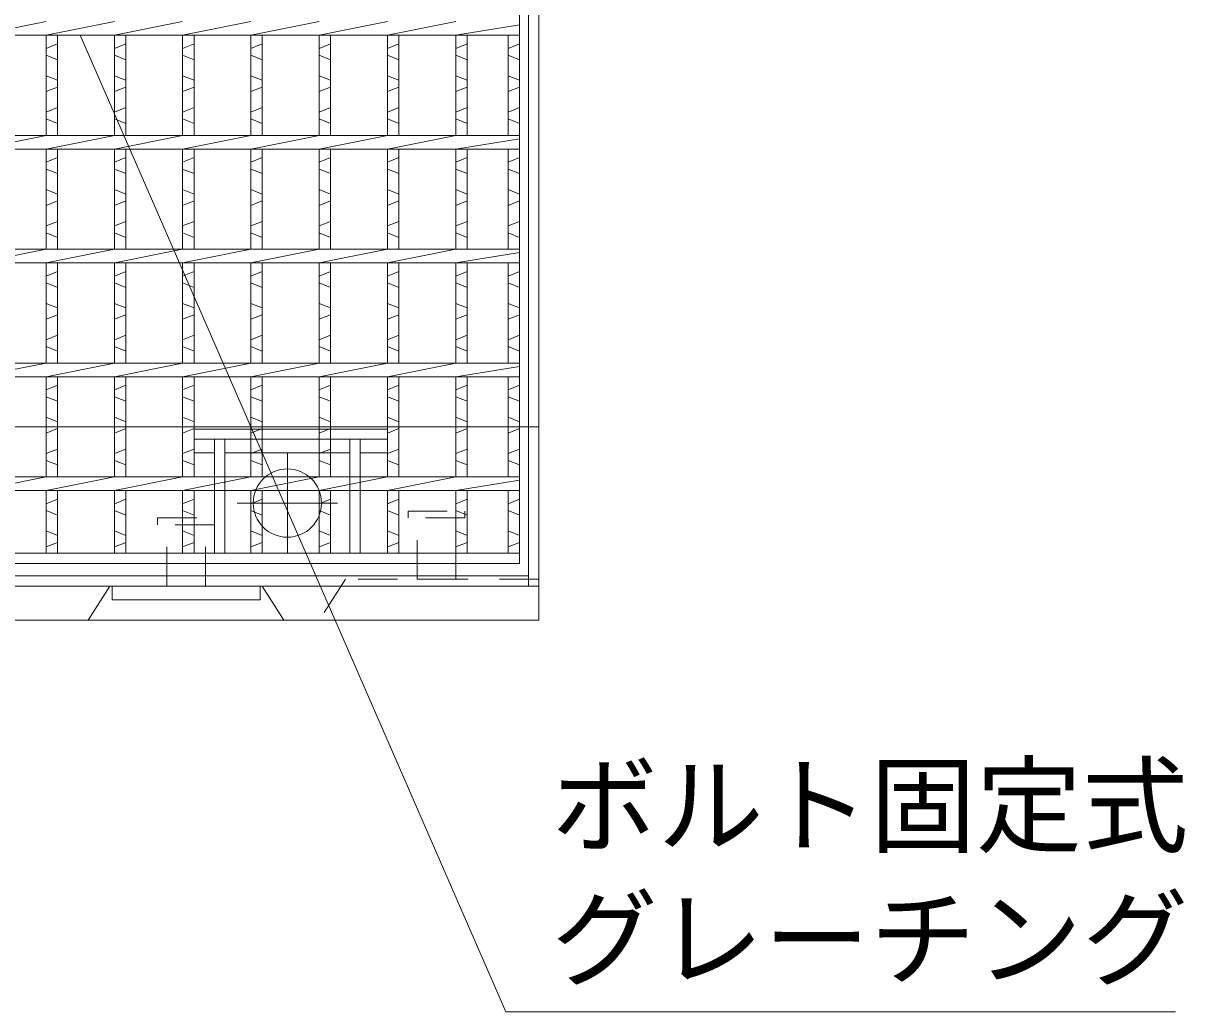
# Model space of a CAD drawing. Units: millimetres, scale not verified. Extents: x 42559 to 133118, y -58351 to -47326.
# Drawn here: x 91814 to 92324, y -51900 to -51466 of the extents above; entities that cross this region are included whole.
import ezdxf
from ezdxf.enums import TextEntityAlignment as Align

# ---------------------------------------------------------------- set-up
doc = ezdxf.new("R2010")
doc.units = ezdxf.units.MM
doc.header["$LTSCALE"] = 23
for name, pattern in [('CHAIN', [18.5, 12, -1.5, 3.5, -1.5]), ('USER1', [1.35, 0.75, -0.6]), ('USER2', [3, 2, -1])]:
    doc.linetypes.add(name, pattern=pattern)
for name, color, linetype, lineweight in [('インサート', 92, 'USER1', 9), ('エンボス', 4, 'Continuous', 5), ('グレーチング', 7, 'USER1', 13), ('受枠', 3, 'Continuous', 9), ('引出線', 4, 'Continuous', 13), ('本体', 2, 'Continuous', 13)]:
    doc.layers.add(name, color=color, linetype=linetype, lineweight=lineweight)
doc.styles.add('ＭＳ ゴシック', font='')
doc.styles.get('ＭＳ ゴシック').set_extended_font_data('MS Gothic')

# ---------------------------------------------------------------- blocks, each defined once
blk = doc.blocks.new('filled_arrow')
at = {"color": 0, "linetype": 'Continuous', "lineweight": -2}
blk.add_solid([(7.5, 1.25), (0, 0), (7.5, -1.25)], dxfattribs=at)

msp = doc.modelspace()

# ---------------------------------------------------------------- linework, layer by layer
at = {"layer": 'インサート'}
for p, q in [((91983.25, -51683.28), (91983.25, -51680.28)), ((91983.25, -51680.28), (92008.25, -51680.28)), ((92008.25, -51680.28), (92008.25, -51683.28)), ((91873.25, -51686.28), (91873.25, -51683.28)), ((91873.25, -51683.28), (91898.25, -51683.28)), ((91898.25, -51686.28), (91873.25, -51686.28)), ((91877.25, -51713.28), (91877.25, -51686.28)), ((91894.25, -51713.28), (91894.25, -51686.28)), ((91898.25, -51683.28), (91898.25, -51686.28)), ((92008.25, -51683.28), (91983.25, -51683.28)), ((91987.25, -51710.28), (91987.25, -51683.28)), ((92004.25, -51710.28), (92004.25, -51683.28)), ((92004.25, -51710.28), (91987.25, -51710.28)), ((91894.25, -51713.28), (91877.25, -51713.28))]:
    msp.add_line(p, q, dxfattribs=at)
at = {"layer": 'エンボス'}
for p, q in [((91824.25, -51477.06), (91829.25, -51475.06)), ((91854.25, -51477.06), (91859.25, -51475.06)), ((91884.25, -51477.06), (91889.25, -51475.06)), ((91914.25, -51477.06), (91919.25, -51475.06)), ((91944.25, -51477.06), (91949.25, -51475.06)), ((91974.25, -51477.06), (91979.25, -51475.06)), ((92004.25, -51477.06), (92009.25, -51475.06)), ((92027.25, -51477.06), (92032.25, -51475.06)), ((91829.25, -51482.06), (91824.25, -51480.06)), ((91859.25, -51482.06), (91854.25, -51480.06)), ((91889.25, -51482.06), (91884.25, -51480.06)), ((91919.25, -51482.06), (91914.25, -51480.06)), ((91949.25, -51482.06), (91944.25, -51480.06)), ((91979.25, -51482.06), (91974.25, -51480.06)), ((92009.25, -51482.06), (92004.25, -51480.06)), ((92032.25, -51482.06), (92027.25, -51480.06)), ((91824.25, -51489.06), (91829.25, -51491.06)), ((91854.25, -51489.06), (91859.25, -51491.06)), ((91884.25, -51489.06), (91889.25, -51491.06)), ((91914.25, -51489.06), (91919.25, -51491.06)), ((91944.25, -51489.06), (91949.25, -51491.06)), ((91974.25, -51489.06), (91979.25, -51491.06)), ((92004.25, -51489.06), (92009.25, -51491.06)), ((92027.25, -51489.06), (92032.25, -51491.06)), ((91829.25, -51494.06), (91824.25, -51496.06)), ((91859.25, -51494.06), (91854.25, -51496.06)), ((91889.25, -51494.06), (91884.25, -51496.06)), ((91919.25, -51494.06), (91914.25, -51496.06)), ((91949.25, -51494.06), (91944.25, -51496.06)), ((91979.25, -51494.06), (91974.25, -51496.06)), ((92009.25, -51494.06), (92004.25, -51496.06)), ((92032.25, -51494.06), (92027.25, -51496.06)), ((91824.25, -51505.06), (91829.25, -51503.06)), ((91854.25, -51505.06), (91859.25, -51503.06)), ((91884.25, -51505.06), (91889.25, -51503.06)), ((91914.25, -51505.06), (91919.25, -51503.06)), ((91944.25, -51505.06), (91949.25, -51503.06)), ((91974.25, -51505.06), (91979.25, -51503.06)), ((92004.25, -51505.06), (92009.25, -51503.06)), ((92027.25, -51505.06), (92032.25, -51503.06)), ((91829.25, -51510.06), (91824.25, -51508.06)), ((91859.25, -51510.06), (91854.25, -51508.06)), ((91889.25, -51510.06), (91884.25, -51508.06)), ((91919.25, -51510.06), (91914.25, -51508.06)), ((91949.25, -51510.06), (91944.25, -51508.06)), ((91979.25, -51510.06), (91974.25, -51508.06)), ((92009.25, -51510.06), (92004.25, -51508.06)), ((92032.25, -51510.06), (92027.25, -51508.06)), ((91824.25, -51527.06), (91829.25, -51525.06)), ((91854.25, -51527.06), (91859.25, -51525.06)), ((91884.25, -51527.06), (91889.25, -51525.06)), ((91914.25, -51527.06), (91919.25, -51525.06)), ((91944.25, -51527.06), (91949.25, -51525.06)), ((91974.25, -51527.06), (91979.25, -51525.06)), ((92004.25, -51527.06), (92009.25, -51525.06)), ((92027.25, -51527.06), (92032.25, -51525.06)), ((91829.25, -51532.06), (91824.25, -51530.06)), ((91859.25, -51532.06), (91854.25, -51530.06)), ((91889.25, -51532.06), (91884.25, -51530.06)), ((91919.25, -51532.06), (91914.25, -51530.06)), ((91949.25, -51532.06), (91944.25, -51530.06)), ((91979.25, -51532.06), (91974.25, -51530.06)), ((92009.25, -51532.06), (92004.25, -51530.06)), ((92032.25, -51532.06), (92027.25, -51530.06)), ((91824.25, -51539.06), (91829.25, -51541.06)), ((91854.25, -51539.06), (91859.25, -51541.06)), ((91884.25, -51539.06), (91889.25, -51541.06)), ((91914.25, -51539.06), (91919.25, -51541.06)), ((91944.25, -51539.06), (91949.25, -51541.06)), ((91974.25, -51539.06), (91979.25, -51541.06)), ((92004.25, -51539.06), (92009.25, -51541.06)), ((92027.25, -51539.06), (92032.25, -51541.06)), ((91829.25, -51544.06), (91824.25, -51546.06)), ((91859.25, -51544.06), (91854.25, -51546.06)), ((91889.25, -51544.06), (91884.25, -51546.06)), ((91919.25, -51544.06), (91914.25, -51546.06)), ((91949.25, -51544.06), (91944.25, -51546.06)), ((91979.25, -51544.06), (91974.25, -51546.06)), ((92009.25, -51544.06), (92004.25, -51546.06)), ((92032.25, -51544.06), (92027.25, -51546.06)), ((91824.25, -51555.06), (91829.25, -51553.06)), ((91854.25, -51555.06), (91859.25, -51553.06)), ((91884.25, -51555.06), (91889.25, -51553.06)), ((91914.25, -51555.06), (91919.25, -51553.06)), ((91944.25, -51555.06), (91949.25, -51553.06)), ((91974.25, -51555.06), (91979.25, -51553.06)), ((92004.25, -51555.06), (92009.25, -51553.06)), ((92027.25, -51555.06), (92032.25, -51553.06)), ((91829.25, -51560.06), (91824.25, -51558.06)), ((91859.25, -51560.06), (91854.25, -51558.06)), ((91889.25, -51560.06), (91884.25, -51558.06)), ((91919.25, -51560.06), (91914.25, -51558.06)), ((91949.25, -51560.06), (91944.25, -51558.06)), ((91979.25, -51560.06), (91974.25, -51558.06)), ((92009.25, -51560.06), (92004.25, -51558.06)), ((92032.25, -51560.06), (92027.25, -51558.06)), ((91824.25, -51577.06), (91829.25, -51575.06)), ((91854.25, -51577.06), (91859.25, -51575.06)), ((91884.25, -51577.06), (91889.25, -51575.06)), ((91914.25, -51577.06), (91919.25, -51575.06)), ((91944.25, -51577.06), (91949.25, -51575.06)), ((91974.25, -51577.06), (91979.25, -51575.06)), ((92004.25, -51577.06), (92009.25, -51575.06)), ((92027.25, -51577.06), (92032.25, -51575.06)), ((91829.25, -51582.06), (91824.25, -51580.06)), ((91859.25, -51582.06), (91854.25, -51580.06)), ((91889.25, -51582.06), (91884.25, -51580.06)), ((91919.25, -51582.06), (91914.25, -51580.06)), ((91949.25, -51582.06), (91944.25, -51580.06)), ((91979.25, -51582.06), (91974.25, -51580.06)), ((92009.25, -51582.06), (92004.25, -51580.06)), ((92032.25, -51582.06), (92027.25, -51580.06)), ((91824.25, -51589.06), (91829.25, -51591.06)), ((91854.25, -51589.06), (91859.25, -51591.06)), ((91884.25, -51589.06), (91889.25, -51591.06)), ((91914.25, -51589.06), (91919.25, -51591.06)), ((91944.25, -51589.06), (91949.25, -51591.06)), ((91974.25, -51589.06), (91979.25, -51591.06)), ((92004.25, -51589.06), (92009.25, -51591.06)), ((92027.25, -51589.06), (92032.25, -51591.06)), ((91829.25, -51594.06), (91824.25, -51596.06)), ((91859.25, -51594.06), (91854.25, -51596.06)), ((91889.25, -51594.06), (91884.25, -51596.06)), ((91919.25, -51594.06), (91914.25, -51596.06)), ((91949.25, -51594.06), (91944.25, -51596.06)), ((91979.25, -51594.06), (91974.25, -51596.06)), ((92009.25, -51594.06), (92004.25, -51596.06)), ((92032.25, -51594.06), (92027.25, -51596.06)), ((91824.25, -51605.06), (91829.25, -51603.06)), ((91854.25, -51605.06), (91859.25, -51603.06)), ((91884.25, -51605.06), (91889.25, -51603.06)), ((91914.25, -51605.06), (91919.25, -51603.06)), ((91944.25, -51605.06), (91949.25, -51603.06)), ((91974.25, -51605.06), (91979.25, -51603.06)), ((92004.25, -51605.06), (92009.25, -51603.06)), ((92027.25, -51605.06), (92032.25, -51603.06)), ((91829.25, -51610.06), (91824.25, -51608.06)), ((91859.25, -51610.06), (91854.25, -51608.06)), ((91889.25, -51610.06), (91884.25, -51608.06)), ((91919.25, -51610.06), (91914.25, -51608.06)), ((91949.25, -51610.06), (91944.25, -51608.06)), ((91979.25, -51610.06), (91974.25, -51608.06)), ((92009.25, -51610.06), (92004.25, -51608.06)), ((92032.25, -51610.06), (92027.25, -51608.06)), ((91824.25, -51627.06), (91829.25, -51625.06)), ((91854.25, -51627.06), (91859.25, -51625.06)), ((91884.25, -51627.06), (91889.25, -51625.06)), ((91914.25, -51627.06), (91919.25, -51625.06)), ((91944.25, -51627.06), (91949.25, -51625.06)), ((91974.25, -51627.06), (91979.25, -51625.06)), ((92004.25, -51627.06), (92009.25, -51625.06)), ((92027.25, -51627.06), (92032.25, -51625.06)), ((91829.25, -51632.06), (91824.25, -51630.06)), ((91859.25, -51632.06), (91854.25, -51630.06)), ((91889.25, -51632.06), (91884.25, -51630.06)), ((91919.25, -51632.06), (91914.25, -51630.06)), ((91949.25, -51632.06), (91944.25, -51630.06)), ((91979.25, -51632.06), (91974.25, -51630.06)), ((92009.25, -51632.06), (92004.25, -51630.06)), ((92032.25, -51632.06), (92027.25, -51630.06)), ((91824.25, -51639.06), (91829.25, -51641.06)), ((91854.25, -51639.06), (91859.25, -51641.06)), ((91884.25, -51639.06), (91889.25, -51641.06)), ((91914.25, -51639.06), (91919.25, -51641.06)), ((91944.25, -51639.06), (91949.25, -51641.06)), ((91974.25, -51639.06), (91979.25, -51641.06)), ((92004.25, -51639.06), (92009.25, -51641.06)), ((92027.25, -51639.06), (92032.25, -51641.06)), ((91829.25, -51644.06), (91824.25, -51646.06)), ((91859.25, -51644.06), (91854.25, -51646.06)), ((91889.25, -51644.06), (91884.25, -51646.06)), ((91919.25, -51644.06), (91914.25, -51646.06)), ((91949.25, -51644.06), (91944.25, -51646.06)), ((91979.25, -51644.06), (91974.25, -51646.06)), ((92009.25, -51644.06), (92004.25, -51646.06)), ((92032.25, -51644.06), (92027.25, -51646.06)), ((91824.25, -51655.06), (91829.25, -51653.06)), ((91854.25, -51655.06), (91859.25, -51653.06)), ((91884.25, -51655.06), (91889.25, -51653.06)), ((91914.25, -51655.06), (91919.25, -51653.06)), ((91944.25, -51655.06), (91949.25, -51653.06)), ((91974.25, -51655.06), (91979.25, -51653.06)), ((92004.25, -51655.06), (92009.25, -51653.06)), ((92027.25, -51655.06), (92032.25, -51653.06)), ((91829.25, -51660.06), (91824.25, -51658.06)), ((91859.25, -51660.06), (91854.25, -51658.06)), ((91889.25, -51660.06), (91884.25, -51658.06)), ((91919.25, -51660.06), (91914.25, -51658.06)), ((91949.25, -51660.06), (91944.25, -51658.06)), ((91979.25, -51660.06), (91974.25, -51658.06)), ((92009.25, -51660.06), (92004.25, -51658.06)), ((92032.25, -51660.06), (92027.25, -51658.06)), ((91824.25, -51677.06), (91829.25, -51675.06)), ((91854.25, -51677.06), (91859.25, -51675.06)), ((91884.25, -51677.06), (91889.25, -51675.06)), ((91914.25, -51677.06), (91919.25, -51675.06)), ((91944.25, -51677.06), (91949.25, -51675.06)), ((91974.25, -51677.06), (91979.25, -51675.06)), ((92004.25, -51677.06), (92009.25, -51675.06)), ((92027.25, -51677.06), (92032.25, -51675.06)), ((91829.25, -51682.06), (91824.25, -51680.06)), ((91859.25, -51682.06), (91854.25, -51680.06)), ((91889.25, -51682.06), (91884.25, -51680.06)), ((91919.25, -51682.06), (91914.25, -51680.06)), ((91949.25, -51682.06), (91944.25, -51680.06)), ((91979.25, -51682.06), (91974.25, -51680.06)), ((92009.25, -51682.06), (92004.25, -51680.06)), ((92032.25, -51682.06), (92027.25, -51680.06)), ((91824.25, -51689.06), (91829.25, -51691.06)), ((91854.25, -51689.06), (91859.25, -51691.06)), ((91884.25, -51689.06), (91889.25, -51691.06)), ((91914.25, -51689.06), (91919.25, -51691.06)), ((91944.25, -51689.06), (91949.25, -51691.06)), ((91974.25, -51689.06), (91979.25, -51691.06)), ((92004.25, -51689.06), (92009.25, -51691.06)), ((92027.25, -51689.06), (92032.25, -51691.06)), ((91829.25, -51694.06), (91824.25, -51696.06)), ((91859.25, -51694.06), (91854.25, -51696.06)), ((91889.25, -51694.06), (91884.25, -51696.06)), ((91919.25, -51694.06), (91914.25, -51696.06)), ((91949.25, -51694.06), (91944.25, -51696.06)), ((91979.25, -51694.06), (91974.25, -51696.06)), ((92009.25, -51694.06), (92004.25, -51696.06)), ((92032.25, -51694.06), (92027.25, -51696.06))]:
    msp.add_line(p, q, dxfattribs=at)
at = {"layer": 'グレーチング', "linetype": 'Continuous', "lineweight": 9}
for p, q in [((92032.25, -51703.28), (92032.25, -51183.28)), ((91794.25, -51471.28), (91824.25, -51465.28)), ((91824.25, -51471.28), (91854.25, -51465.28)), ((91854.25, -51471.28), (91884.25, -51465.28)), ((91884.25, -51471.28), (91914.25, -51465.28)), ((91914.25, -51471.28), (91944.25, -51465.28)), ((91944.25, -51471.28), (91974.25, -51465.28)), ((91974.25, -51471.28), (92004.25, -51465.28)), ((92004.25, -51471.28), (92032.25, -51466.74)), ((91051.25, -51471.28), (92032.25, -51471.28)), ((91824.25, -51471.28), (91824.25, -51515.28)), ((91829.25, -51471.28), (91829.25, -51515.28)), ((91854.25, -51471.28), (91854.25, -51515.28)), ((91859.25, -51471.28), (91859.25, -51515.28)), ((91884.25, -51471.28), (91884.25, -51515.28)), ((91889.25, -51471.28), (91889.25, -51515.28)), ((91914.25, -51471.28), (91914.25, -51515.28)), ((91919.25, -51471.28), (91919.25, -51515.28)), ((91944.25, -51471.28), (91944.25, -51515.28)), ((91949.25, -51471.28), (91949.25, -51515.28)), ((91974.25, -51471.28), (91974.25, -51515.28)), ((91979.25, -51471.28), (91979.25, -51515.28)), ((92004.25, -51471.28), (92004.25, -51515.28)), ((92009.25, -51471.28), (92009.25, -51515.28)), ((92027.25, -51471.28), (92027.25, -51515.28)), ((91051.25, -51515.28), (92032.25, -51515.28)), ((91794.25, -51521.28), (91824.25, -51515.28)), ((91824.25, -51521.28), (91854.25, -51515.28)), ((91854.25, -51521.28), (91884.25, -51515.28)), ((91884.25, -51521.28), (91914.25, -51515.28)), ((91914.25, -51521.28), (91944.25, -51515.28)), ((91944.25, -51521.28), (91974.25, -51515.28)), ((91974.25, -51521.28), (92004.25, -51515.28)), ((92004.25, -51521.28), (92032.25, -51516.74)), ((91051.25, -51521.28), (92032.25, -51521.28)), ((91824.25, -51521.28), (91824.25, -51565.28)), ((91829.25, -51521.28), (91829.25, -51565.28)), ((91854.25, -51521.28), (91854.25, -51565.28)), ((91859.25, -51521.28), (91859.25, -51565.28)), ((91884.25, -51521.28), (91884.25, -51565.28)), ((91889.25, -51521.28), (91889.25, -51565.28)), ((91914.25, -51521.28), (91914.25, -51565.28)), ((91919.25, -51521.28), (91919.25, -51565.28)), ((91944.25, -51521.28), (91944.25, -51565.28)), ((91949.25, -51521.28), (91949.25, -51565.28)), ((91974.25, -51521.28), (91974.25, -51565.28)), ((91979.25, -51521.28), (91979.25, -51565.28)), ((92004.25, -51521.28), (92004.25, -51565.28)), ((92009.25, -51521.28), (92009.25, -51565.28)), ((92027.25, -51521.28), (92027.25, -51565.28)), ((91051.25, -51565.28), (92032.25, -51565.28)), ((91794.25, -51571.28), (91824.25, -51565.28)), ((91824.25, -51571.28), (91854.25, -51565.28)), ((91854.25, -51571.28), (91884.25, -51565.28)), ((91884.25, -51571.28), (91914.25, -51565.28)), ((91914.25, -51571.28), (91944.25, -51565.28)), ((91944.25, -51571.28), (91974.25, -51565.28)), ((91974.25, -51571.28), (92004.25, -51565.28)), ((92004.25, -51571.28), (92032.25, -51566.74)), ((91051.25, -51571.28), (92032.25, -51571.28)), ((91824.25, -51571.28), (91824.25, -51615.28)), ((91829.25, -51571.28), (91829.25, -51615.28)), ((91854.25, -51571.28), (91854.25, -51615.28)), ((91859.25, -51571.28), (91859.25, -51615.28)), ((91884.25, -51571.28), (91884.25, -51615.28)), ((91889.25, -51571.28), (91889.25, -51615.28)), ((91914.25, -51571.28), (91914.25, -51615.28)), ((91919.25, -51571.28), (91919.25, -51615.28)), ((91944.25, -51571.28), (91944.25, -51615.28)), ((91949.25, -51571.28), (91949.25, -51615.28)), ((91974.25, -51571.28), (91974.25, -51615.28)), ((91979.25, -51571.28), (91979.25, -51615.28)), ((92004.25, -51571.28), (92004.25, -51615.28)), ((92009.25, -51571.28), (92009.25, -51615.28)), ((92027.25, -51571.28), (92027.25, -51615.28)), ((91051.25, -51615.28), (92032.25, -51615.28)), ((91794.25, -51621.28), (91824.25, -51615.28)), ((91824.25, -51621.28), (91854.25, -51615.28)), ((91854.25, -51621.28), (91884.25, -51615.28)), ((91884.25, -51621.28), (91914.25, -51615.28)), ((91914.25, -51621.28), (91944.25, -51615.28)), ((91944.25, -51621.28), (91974.25, -51615.28)), ((91974.25, -51621.28), (92004.25, -51615.28)), ((91051.25, -51621.28), (92032.25, -51621.28)), ((91824.25, -51621.28), (91824.25, -51665.28)), ((91829.25, -51621.28), (91829.25, -51665.28)), ((91854.25, -51621.28), (91854.25, -51665.28)), ((91859.25, -51621.28), (91859.25, -51665.28)), ((91884.25, -51621.28), (91884.25, -51665.28)), ((91889.25, -51621.28), (91889.25, -51665.28)), ((91914.25, -51621.28), (91914.25, -51665.28)), ((91919.25, -51621.28), (91919.25, -51665.28)), ((91944.25, -51621.28), (91944.25, -51665.28)), ((91949.25, -51621.28), (91949.25, -51665.28)), ((91974.25, -51621.28), (91974.25, -51665.28)), ((91979.25, -51621.28), (91979.25, -51665.28)), ((92004.25, -51621.28), (92032.25, -51616.74)), ((92004.25, -51621.28), (92004.25, -51665.28)), ((92009.25, -51621.28), (92009.25, -51665.28)), ((92027.25, -51621.28), (92027.25, -51665.28)), ((91974.25, -51644.28), (91889.25, -51644.28)), ((91974.25, -51648.78), (91889.25, -51648.78)), ((91898.25, -51698.78), (91898.25, -51648.78)), ((91902.75, -51698.78), (91902.75, -51648.78)), ((91957.75, -51698.78), (91957.75, -51648.78)), ((91962.25, -51698.78), (91962.25, -51648.78)), ((91889.25, -51654.78), (91898.25, -51654.78)), ((91902.75, -51654.78), (91957.75, -51654.78)), ((91962.25, -51654.78), (91974.25, -51654.78)), ((91051.25, -51665.28), (92032.25, -51665.28)), ((91794.25, -51671.28), (91824.25, -51665.28)), ((91824.25, -51671.28), (91854.25, -51665.28)), ((91854.25, -51671.28), (91884.25, -51665.28)), ((91884.25, -51671.28), (91914.25, -51665.28)), ((91914.25, -51671.28), (91944.25, -51665.28)), ((91944.25, -51671.28), (91974.25, -51665.28)), ((91974.25, -51671.28), (92004.25, -51665.28)), ((92004.25, -51671.28), (92032.25, -51666.74)), ((91051.25, -51671.28), (92032.25, -51671.28)), ((91824.25, -51671.28), (91824.25, -51698.78)), ((91829.25, -51671.28), (91829.25, -51698.78)), ((91854.25, -51671.28), (91854.25, -51698.78)), ((91859.25, -51671.28), (91859.25, -51698.78)), ((91884.25, -51671.28), (91884.25, -51698.78)), ((91889.25, -51671.28), (91889.25, -51698.78)), ((91914.25, -51671.28), (91914.25, -51698.78)), ((91919.25, -51671.28), (91919.25, -51698.78)), ((91944.25, -51671.28), (91944.25, -51698.78)), ((91949.25, -51671.28), (91949.25, -51698.78)), ((91974.25, -51671.28), (91974.25, -51698.78)), ((91979.25, -51671.28), (91979.25, -51698.78)), ((92004.25, -51671.28), (92004.25, -51698.78)), ((92009.25, -51671.28), (92009.25, -51698.78)), ((92027.25, -51671.28), (92027.25, -51698.78)), ((91051.25, -51698.78), (92032.25, -51698.78)), ((91051.25, -51703.28), (92032.25, -51703.28))]:
    msp.add_line(p, q, dxfattribs=at)
at = {"layer": 'グレーチング', "linetype": 'CHAIN', "lineweight": 9}
for p, q in [((91930.25, -51654.78), (91930.25, -51698.78)), ((91952.25, -51676.78), (91908.25, -51676.78))]:
    msp.add_line(p, q, dxfattribs=at)
at = {"layer": 'グレーチング', "linetype": 'Continuous', "lineweight": 9}
msp.add_circle((91930.25, -51676.78), 15, dxfattribs=at)
at = {"layer": '受枠'}
for p, q in [((92036.25, -51713.28), (92036.25, -51173.28)), ((92040.75, -51713.28), (92040.75, -51173.28)), ((92036.25, -51643.28), (91047.25, -51643.28)), ((92036.25, -51708.78), (91047.25, -51708.78)), ((92040.75, -51713.28), (91042.75, -51713.28)), ((91853.25, -51719.28), (91853.25, -51713.28)), ((91918.25, -51719.28), (91918.25, -51713.28)), ((91918.25, -51719.28), (91853.25, -51719.28))]:
    msp.add_line(p, q, dxfattribs=at)
at = {"layer": '引出線'}
msp.add_lwpolyline([(91839.25, -51471.28), (92026.28, -51900.25), (92320.39, -51900.25)], dxfattribs=at)
at = {"layer": '本体'}
for p, q in [((92040.75, -51158.28), (92040.75, -51728.28)), ((91852.25, -51713.28), (91842.75, -51728.28)), ((91852.25, -51713.28), (91919.25, -51713.28)), ((91928.75, -51728.28), (91919.25, -51713.28)), ((91042.75, -51728.28), (92040.75, -51728.28))]:
    msp.add_line(p, q, dxfattribs=at)
at = {"layer": '本体', "linetype": 'USER2', "lineweight": 9}
msp.add_line((91042.75, -51643.28), (92040.75, -51643.28), dxfattribs=at)
at = {"layer": '本体', "linetype": 'USER1', "lineweight": 9}
for p, q in [((91955.75, -51710.28), (91944.25, -51728.28)), ((92040.75, -51710.28), (91955.75, -51710.28))]:
    msp.add_line(p, q, dxfattribs=at)

# ---------------------------------------------------------------- block references
at = {"layer": '引出線', "xscale": 0.16, "yscale": 0.16, "rotation": 293.6}
msp.add_blockref('filled_arrow', (91839.25, -51471.28), dxfattribs=at)

# ---------------------------------------------------------------- texts
at = {"layer": '引出線', "style": 'ＭＳ ゴシック'}
for s, p in [('ボルト固定式', (92046.28, -51836.91)), ('グレーチング', (92046.28, -51895.41))]:
    msp.add_text(s, height=34.18, dxfattribs=at).set_placement(p, align=Align.BOTTOM_LEFT)

doc.saveas('drawing.dxf')
